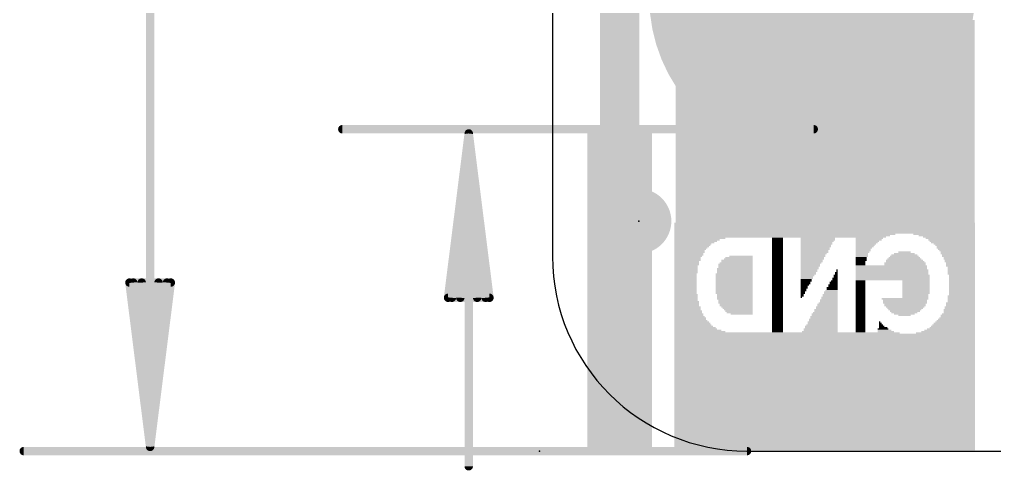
# Model space of a CAD drawing. Extents: x -8.4 to 59.4, y -0.3 to 49.3.
# Drawn here: x -8.02 to 7.02, y -0.3 to 6.66 of the extents above; entities that cross this region are included whole.
import ezdxf

# ---------------------------------------------------------------- set-up
doc = ezdxf.new("R2010")
doc.units = 0
for name, color, linetype in [('1', 12, 'CONTINUOUS'), ('16', 5, 'CONTINUOUS'), ('17', 110, 'CONTINUOUS'), ('20', 4, 'CONTINUOUS'), ('23', 40, 'CONTINUOUS'), ('47', 253, 'CONTINUOUS')]:
    doc.layers.add(name, color=color, linetype=linetype)

# ---------------------------------------------------------------- blocks, each defined once
blk = doc.blocks.new('PIE')
at = {"const_width": 0.5}
blk.add_lwpolyline([(0, -0.25, 1), (0, 0.25, 1), (0, -0.25)], format="xyb", dxfattribs=at)
blk = doc.blocks.new('RECT')
blk.add_solid([(-0.5, -0.5), (0.5, -0.5), (-0.5, 0.5), (0.5, 0.5)])
blk = doc.blocks.new('ROUNDP')
at = {"const_width": 0.5}
blk.add_lwpolyline([(0, -0.25, 1), (0, 0.25, 1), (0, -0.25)], format="xyb", dxfattribs=at)

msp = doc.modelspace()

# ---------------------------------------------------------------- linework, layer by layer
at = {"layer": '16', "const_width": 0.6096}
msp.add_lwpolyline([(1.235, 7.112), (1.235, 2.5)], dxfattribs=at)
at = {"layer": '16', "const_width": 0.3048}
msp.add_lwpolyline([(1.0826, 2.5, 1), (1.3874, 2.5)], format="xyb", dxfattribs=at)
at = {"layer": '20'}
for p, q in [((0.2, 39), (0.2, 3)), ((3.2, 0), (48.6, 0))]:
    msp.add_line(p, q, dxfattribs=at)
msp.add_arc((3.2, 3), 3, 180, 270, dxfattribs=at)
at = {"layer": '23'}
for p in [(1.533, 3.5475), (0, 0)]:
    msp.add_point(p, dxfattribs=at)
at = {"layer": '47', "const_width": 0.13}
for points in [[(-6.0071, 41.935), (-6.0071, 0.065)], [(4.2291, 4.9657), (-3.0422, 4.9657)], [(-1.0922, 4.9007), (-1.4114, 2.3657)], [(-1.0922, 4.9007), (-1.3522, 2.3657)], [(-1.0922, 4.9007), (-1.2222, 2.3657)], [(-1.0922, 4.9007), (-1.0922, -0.2343)], [(-0.773, 2.3657), (-1.0922, 4.9007)], [(-0.9622, 2.3657), (-1.0922, 4.9007)], [(-0.8322, 2.3657), (-1.0922, 4.9007)], [(-6.0071, 0.065), (-6.3263, 2.6)], [(-6.3263, 2.6), (-5.6879, 2.6)], [(-6.0071, 0.065), (-6.2671, 2.6)], [(-6.0071, 0.065), (-6.1371, 2.6)], [(-5.6879, 2.6), (-6.0071, 0.065)], [(-5.8771, 2.6), (-6.0071, 0.065)], [(-5.7471, 2.6), (-6.0071, 0.065)], [(-1.4114, 2.3657), (-0.773, 2.3657)], [(3.2, 0), (-7.9571, 0)]]:
    msp.add_lwpolyline(points, dxfattribs=at)
at = {"layer": '47', "const_width": 0.065}
for points in [[(-3.0422, 4.9982, 1), (-3.0422, 4.9332)], [(-1.0597, 4.9007, 1), (-1.1247, 4.9007)], [(-1.06, 4.9048, 1), (-1.1244, 4.8966)], [(-1.0597, 4.899, 1), (-1.1247, 4.9024)], [(-1.0597, 4.9024, 1), (-1.1247, 4.899)], [(-1.0599, 4.904, 1), (-1.1245, 4.8974)], [(-1.0599, 4.8974, 1), (-1.1245, 4.904)], [(-1.06, 4.8966, 1), (-1.1244, 4.9048)], [(4.2291, 4.9332, 1), (4.2291, 4.9982)], [(-6.2941, 2.6041, 1), (-6.3586, 2.5959)], [(-6.3263, 2.6325, 1), (-6.3263, 2.5675)], [(-6.2348, 2.6033, 1), (-6.2994, 2.5967)], [(-6.1046, 2.6017, 1), (-6.1696, 2.5983)], [(-5.8446, 2.5983, 1), (-5.9096, 2.6017)], [(-5.7148, 2.5967, 1), (-5.7794, 2.6033)], [(-5.6556, 2.5959, 1), (-5.7201, 2.6041)], [(-5.6879, 2.5675, 1), (-5.6879, 2.6325)], [(-1.4114, 2.3982, 1), (-1.4114, 2.3332)], [(-0.773, 2.3332, 1), (-0.773, 2.3982)], [(-1.4437, 2.3698, 1), (-1.3792, 2.3616)], [(-1.3845, 2.369, 1), (-1.3199, 2.3624)], [(-1.2547, 2.3674, 1), (-1.1897, 2.364)], [(-0.9947, 2.364, 1), (-0.9297, 2.3674)], [(-0.8645, 2.3624, 1), (-0.7999, 2.369)], [(-0.8052, 2.3616, 1), (-0.7407, 2.3698)], [(-7.9571, 0.0325, 1), (-7.9571, -0.0325)], [(-6.0393, 0.0691, 1), (-5.9749, 0.0609)], [(-6.0394, 0.0683, 1), (-5.9748, 0.0617)], [(-6.0396, 0.0633, 1), (-5.9746, 0.0667)], [(-6.0396, 0.0667, 1), (-5.9746, 0.0633)], [(-6.0396, 0.065, 1), (-5.9746, 0.065)], [(-6.0394, 0.0617, 1), (-5.9748, 0.0683)], [(-6.0393, 0.0609, 1), (-5.9749, 0.0691)], [(3.2, -0.0325, 1), (3.2, 0.0325)], [(-1.1247, -0.2343, 1), (-1.0597, -0.2343)]]:
    msp.add_lwpolyline(points, format="xyb", dxfattribs=at)

# ---------------------------------------------------------------- block references
at = {"layer": '1'}
msp.add_blockref('PIE', (1.533, 3.5475), dxfattribs=at)
at = {"layer": '16', "rotation": 180}
for p, xscale, yscale in [((4.405, 5.08), 4.61, 3.14), ((4.3985, 3.5137), 4.6355, 0.0213), ((4.3985, 3.4924), 4.6355, 0.0211), ((4.3985, 3.4714), 4.6355, 0.0211), ((4.3985, 3.4502), 4.6355, 0.0213), ((3.7114, 3.3019), 3.2614, 0.0211), ((4.3985, 3.4289), 4.6355, 0.0211), ((4.3985, 3.4079), 4.6355, 0.0211), ((4.3985, 3.3867), 4.6355, 0.0213), ((4.3985, 3.3654), 4.6355, 0.0211), ((3.7851, 3.3444), 3.4087, 0.0211), ((3.7432, 3.3232), 3.3249, 0.0213), ((6.24, 3.3444), 0.9525, 0.0211), ((6.2832, 3.3232), 0.8661, 0.0213), ((6.3149, 3.3019), 0.8026, 0.0211), ((2.4732, 3.2809), 0.7849, 0.0211), ((2.3665, 3.1962), 0.5715, 0.0213), ((2.3563, 3.1749), 0.5512, 0.0211), ((2.43, 3.2597), 0.6985, 0.0213), ((2.4097, 3.2384), 0.6579, 0.0211), ((2.3881, 3.2174), 0.6147, 0.0211), ((2.3462, 3.1539), 0.5309, 0.0211), ((3.6695, 3.2809), 0.1702, 0.0211), ((3.6695, 3.2597), 0.1702, 0.0213), ((3.6695, 3.2384), 0.1702, 0.0211), ((3.6695, 3.2174), 0.1702, 0.0211), ((3.6695, 3.1962), 0.1702, 0.0213), ((3.6695, 3.1749), 0.1702, 0.0211), ((3.6695, 3.1539), 0.1702, 0.0211), ((4.2829, 3.2384), 0.508, 0.0211), ((4.2613, 3.1749), 0.4648, 0.0211), ((4.2613, 3.1539), 0.4648, 0.0211), ((4.2931, 3.2809), 0.5283, 0.0211), ((4.2931, 3.2597), 0.5283, 0.0213), ((4.2728, 3.2174), 0.4877, 0.0211), ((4.2728, 3.1962), 0.4877, 0.0213), ((5.0868, 3.2809), 0.4242, 0.0211), ((5.0767, 3.2597), 0.4039, 0.0213), ((5.0449, 3.2174), 0.3404, 0.0211), ((5.0335, 3.1962), 0.3175, 0.0213), ((5.0233, 3.1749), 0.2972, 0.0211), ((5.0551, 3.2384), 0.3607, 0.0211), ((5.0132, 3.1539), 0.2769, 0.0211), ((6.3352, 3.2809), 0.762, 0.0211), ((6.3568, 3.2597), 0.7188, 0.0213), ((6.367, 3.2384), 0.6985, 0.0211), ((6.3784, 3.2174), 0.6756, 0.0211), ((6.3987, 3.1962), 0.635, 0.0213), ((6.4102, 3.1749), 0.6121, 0.0211), ((6.4203, 3.1539), 0.5918, 0.0211), ((2.3347, 3.1327), 0.508, 0.0213), ((2.3144, 3.0904), 0.4674, 0.0211), ((2.3144, 3.0692), 0.4674, 0.0213), ((2.2928, 3.0057), 0.4242, 0.0213), ((2.3246, 3.1114), 0.4877, 0.0211), ((2.303, 3.0479), 0.4445, 0.0211), ((2.303, 3.0269), 0.4445, 0.0211), ((3.1082, 3.0057), 0.3581, 0.0213), ((3.6695, 3.1327), 0.1702, 0.0213), ((3.6695, 3.1114), 0.1702, 0.0211), ((3.6695, 3.0904), 0.1702, 0.0211), ((3.6695, 3.0692), 0.1702, 0.0213), ((3.6695, 3.0479), 0.1702, 0.0211), ((3.6695, 3.0269), 0.1702, 0.0211), ((3.6695, 3.0057), 0.1702, 0.0213), ((4.241, 3.0904), 0.4242, 0.0211), ((4.241, 3.0692), 0.4242, 0.0213), ((4.2194, 3.0269), 0.381, 0.0211), ((4.2194, 3.0057), 0.381, 0.0213), ((4.2512, 3.1327), 0.4445, 0.0213), ((4.2512, 3.1114), 0.4445, 0.0211), ((4.2296, 3.0479), 0.4013, 0.0211), ((5.0017, 3.1327), 0.254, 0.0213), ((4.9916, 3.1114), 0.2337, 0.0211), ((4.9916, 3.0904), 0.2337, 0.0211), ((4.9814, 3.0692), 0.2134, 0.0213), ((4.97, 3.0479), 0.1905, 0.0211), ((4.97, 3.0269), 0.1905, 0.0211), ((4.97, 3.0057), 0.1905, 0.0213), ((5.6279, 3.0057), 0.4445, 0.0213), ((5.6266, 3.0269), 0.4013, 0.0211), ((5.6279, 3.0479), 0.3175, 0.0211), ((5.6279, 3.0692), 0.1905, 0.0213), ((6.4203, 3.1327), 0.5918, 0.0213), ((6.4305, 3.1114), 0.5715, 0.0211), ((6.4419, 3.0904), 0.5486, 0.0211), ((6.4521, 3.0692), 0.5283, 0.0213), ((6.4521, 3.0479), 0.5283, 0.0211), ((6.4622, 3.0269), 0.508, 0.0211), ((6.4622, 3.0057), 0.508, 0.0213), ((2.2712, 2.9209), 0.381, 0.0211), ((2.2712, 2.8999), 0.381, 0.0211), ((2.2712, 2.8787), 0.381, 0.0213), ((2.2827, 2.9844), 0.4039, 0.0211), ((2.2827, 2.9634), 0.4039, 0.0211), ((2.2827, 2.9422), 0.4039, 0.0213), ((2.2611, 2.8574), 0.3607, 0.0211), ((3.0231, 2.8787), 0.5283, 0.0213), ((3.0231, 2.8574), 0.5283, 0.0211), ((3.0332, 2.8999), 0.508, 0.0211), ((3.0447, 2.9422), 0.4851, 0.0213), ((3.0447, 2.9209), 0.4851, 0.0211), ((3.065, 2.9634), 0.4445, 0.0211), ((3.0764, 2.9844), 0.4216, 0.0211), ((3.6695, 2.9844), 0.1702, 0.0211), ((3.6695, 2.9634), 0.1702, 0.0211), ((3.6695, 2.9422), 0.1702, 0.0213), ((3.6695, 2.9209), 0.1702, 0.0211), ((3.6695, 2.8999), 0.1702, 0.0211), ((3.6695, 2.8787), 0.1702, 0.0213), ((3.6695, 2.8574), 0.1702, 0.0211), ((4.1978, 2.9422), 0.3378, 0.0213), ((4.1978, 2.9209), 0.3378, 0.0211), ((4.1775, 2.8787), 0.2972, 0.0213), ((4.1775, 2.8574), 0.2972, 0.0211), ((4.2093, 2.9844), 0.3607, 0.0211), ((4.2093, 2.9634), 0.3607, 0.0211), ((4.1877, 2.8999), 0.3175, 0.0211), ((4.9598, 2.9844), 0.1702, 0.0211), ((4.9598, 2.9634), 0.1702, 0.0211), ((4.9598, 2.9422), 0.1702, 0.0213), ((4.9497, 2.9209), 0.1499, 0.0211), ((4.9497, 2.8999), 0.1499, 0.0211), ((4.9497, 2.8787), 0.1499, 0.0213), ((5.4259, 2.8574), 1.1024, 0.0211), ((5.6367, 2.8999), 0.635, 0.0211), ((5.6367, 2.8787), 0.635, 0.0213), ((5.638, 2.9209), 0.5918, 0.0211), ((5.6279, 2.9422), 0.5715, 0.0213), ((5.6266, 2.9634), 0.5283, 0.0211), ((5.6266, 2.9844), 0.4877, 0.0211), ((6.4737, 2.9844), 0.4851, 0.0211), ((6.4737, 2.9634), 0.4851, 0.0211), ((6.4838, 2.9422), 0.4648, 0.0213), ((6.4838, 2.9209), 0.4648, 0.0211), ((6.494, 2.8999), 0.4445, 0.0211), ((6.494, 2.8787), 0.4445, 0.0213), ((6.494, 2.8574), 0.4445, 0.0211), ((2.2509, 2.7304), 0.3404, 0.0211), ((2.2509, 2.7094), 0.3404, 0.0211), ((2.2611, 2.8364), 0.3607, 0.0211), ((2.2611, 2.8152), 0.3607, 0.0213), ((2.2611, 2.7939), 0.3607, 0.0211), ((2.2611, 2.7729), 0.3607, 0.0211), ((2.2611, 2.7517), 0.3607, 0.0213), ((3.0015, 2.7304), 0.5715, 0.0211), ((3.0015, 2.7094), 0.5715, 0.0211), ((3.0129, 2.8152), 0.5486, 0.0213), ((3.0129, 2.7939), 0.5486, 0.0211), ((3.0129, 2.7729), 0.5486, 0.0211), ((3.0129, 2.7517), 0.5486, 0.0213), ((3.0231, 2.8364), 0.5283, 0.0211), ((3.6695, 2.8364), 0.1702, 0.0211), ((3.6695, 2.8152), 0.1702, 0.0213), ((3.6695, 2.7939), 0.1702, 0.0211), ((3.6695, 2.7729), 0.1702, 0.0211), ((3.6695, 2.7517), 0.1702, 0.0213), ((3.6695, 2.7304), 0.1702, 0.0211), ((3.6695, 2.7094), 0.1702, 0.0211), ((4.1559, 2.7939), 0.254, 0.0211), ((4.1559, 2.7729), 0.254, 0.0211), ((4.1343, 2.7094), 0.2108, 0.0211), ((4.1661, 2.8364), 0.2743, 0.0211), ((4.1661, 2.8152), 0.2743, 0.0213), ((4.1458, 2.7517), 0.2337, 0.0213), ((4.1458, 2.7304), 0.2337, 0.0211), ((4.5687, 2.7094), 0.0635, 0.0211), ((4.5788, 2.7517), 0.0432, 0.0213), ((4.5788, 2.7304), 0.0432, 0.0211), ((4.5903, 2.7939), 0.0203, 0.0211), ((4.5903, 2.7729), 0.0203, 0.0211), ((5.4259, 2.8364), 1.1024, 0.0211), ((5.4259, 2.8152), 1.1024, 0.0213), ((5.4361, 2.7939), 1.1227, 0.0211), ((5.4361, 2.7729), 1.1227, 0.0211), ((5.4361, 2.7517), 1.1227, 0.0213), ((5.4361, 2.7304), 1.1227, 0.0211), ((5.4462, 2.7094), 1.143, 0.0211), ((6.5054, 2.8364), 0.4216, 0.0211), ((6.5054, 2.8152), 0.4216, 0.0213), ((6.5054, 2.7939), 0.4216, 0.0211), ((6.5054, 2.7729), 0.4216, 0.0211), ((6.5054, 2.7517), 0.4216, 0.0213), ((6.5054, 2.7304), 0.4216, 0.0211), ((6.5156, 2.7094), 0.4013, 0.0211), ((2.2509, 2.6882), 0.3404, 0.0213), ((2.2509, 2.6669), 0.3404, 0.0211), ((2.2509, 2.6459), 0.3404, 0.0211), ((2.2509, 2.6247), 0.3404, 0.0213), ((2.2509, 2.6034), 0.3404, 0.0211), ((2.2509, 2.5824), 0.3404, 0.0211), ((2.2509, 2.5612), 0.3404, 0.0213), ((3.0015, 2.6882), 0.5715, 0.0213), ((3.0015, 2.6669), 0.5715, 0.0211), ((3.0015, 2.6459), 0.5715, 0.0211), ((3.0015, 2.6247), 0.5715, 0.0213), ((3.0015, 2.6034), 0.5715, 0.0211), ((3.0015, 2.5824), 0.5715, 0.0211), ((3.0015, 2.5612), 0.5715, 0.0213), ((3.6695, 2.6882), 0.1702, 0.0213), ((3.6695, 2.6669), 0.1702, 0.0211), ((3.6695, 2.6459), 0.1702, 0.0211), ((3.6695, 2.6247), 0.1702, 0.0213), ((3.6695, 2.6034), 0.1702, 0.0211), ((3.6695, 2.5824), 0.1702, 0.0211), ((3.6695, 2.5612), 0.1702, 0.0213), ((4.114, 2.6459), 0.1702, 0.0211), ((4.114, 2.6247), 0.1702, 0.0213), ((4.0924, 2.5612), 0.127, 0.0213), ((4.1242, 2.6882), 0.1905, 0.0213), ((4.1242, 2.6669), 0.1905, 0.0211), ((4.1026, 2.6034), 0.1473, 0.0211), ((4.1026, 2.5824), 0.1473, 0.0211), ((4.5268, 2.5612), 0.1473, 0.0213), ((4.5369, 2.6034), 0.127, 0.0211), ((4.5369, 2.5824), 0.127, 0.0211), ((4.5471, 2.6247), 0.1067, 0.0213), ((4.5585, 2.6669), 0.0838, 0.0211), ((4.5585, 2.6459), 0.0838, 0.0211), ((4.5687, 2.6882), 0.0635, 0.0213), ((5.4462, 2.6882), 1.143, 0.0213), ((5.4462, 2.6669), 1.143, 0.0211), ((5.4462, 2.6459), 1.143, 0.0211), ((4.9497, 2.6247), 0.1499, 0.0213), ((4.9497, 2.6034), 0.1499, 0.0211), ((4.9497, 2.5824), 0.1499, 0.0211), ((4.9497, 2.5612), 0.1499, 0.0213), ((5.8069, 2.6247), 0.4216, 0.0213), ((5.8069, 2.6034), 0.4216, 0.0211), ((5.8069, 2.5824), 0.4216, 0.0211), ((5.8069, 2.5612), 0.4216, 0.0213), ((6.5156, 2.6882), 0.4013, 0.0213), ((6.5156, 2.6669), 0.4013, 0.0211), ((6.5156, 2.6459), 0.4013, 0.0211), ((6.5156, 2.6247), 0.4013, 0.0213), ((6.5156, 2.6034), 0.4013, 0.0211), ((6.5156, 2.5824), 0.4013, 0.0211), ((6.5156, 2.5612), 0.4013, 0.0213), ((2.2509, 2.5399), 0.3404, 0.0211), ((2.2509, 2.5189), 0.3404, 0.0211), ((2.2509, 2.4977), 0.3404, 0.0213), ((2.2509, 2.4764), 0.3404, 0.0211), ((2.2509, 2.4554), 0.3404, 0.0211), ((2.2509, 2.4342), 0.3404, 0.0213), ((2.2611, 2.4129), 0.3607, 0.0211), ((3.0015, 2.5399), 0.5715, 0.0211), ((3.0015, 2.5189), 0.5715, 0.0211), ((3.0015, 2.4977), 0.5715, 0.0213), ((3.0015, 2.4764), 0.5715, 0.0211), ((3.0015, 2.4554), 0.5715, 0.0211), ((3.0015, 2.4342), 0.5715, 0.0213), ((3.0129, 2.4129), 0.5486, 0.0211), ((3.6695, 2.5399), 0.1702, 0.0211), ((3.6695, 2.5189), 0.1702, 0.0211), ((3.6695, 2.4977), 0.1702, 0.0213), ((3.6695, 2.4764), 0.1702, 0.0211), ((3.6695, 2.4554), 0.1702, 0.0211), ((3.6695, 2.4342), 0.1702, 0.0213), ((3.6695, 2.4129), 0.1702, 0.0211), ((4.0708, 2.4977), 0.0838, 0.0213), ((4.0708, 2.4764), 0.0838, 0.0211), ((4.0505, 2.4129), 0.0432, 0.0211), ((4.0823, 2.5399), 0.1067, 0.0211), ((4.0823, 2.5189), 0.1067, 0.0211), ((4.0607, 2.4554), 0.0635, 0.0211), ((4.0607, 2.4342), 0.0635, 0.0213), ((4.4836, 2.4129), 0.2337, 0.0211), ((4.495, 2.4554), 0.2108, 0.0211), ((4.495, 2.4342), 0.2108, 0.0213), ((4.5052, 2.4764), 0.1905, 0.0211), ((4.5153, 2.5189), 0.1702, 0.0211), ((4.5153, 2.4977), 0.1702, 0.0213), ((4.5268, 2.5399), 0.1473, 0.0211), ((4.9497, 2.5399), 0.1499, 0.0211), ((4.9497, 2.5189), 0.1499, 0.0211), ((4.9497, 2.4977), 0.1499, 0.0213), ((4.9497, 2.4764), 0.1499, 0.0211), ((4.9497, 2.4554), 0.1499, 0.0211), ((4.9497, 2.4342), 0.1499, 0.0213), ((4.9497, 2.4129), 0.1499, 0.0211), ((5.8069, 2.5399), 0.4216, 0.0211), ((5.8069, 2.5189), 0.4216, 0.0211), ((5.8069, 2.4977), 0.4216, 0.0213), ((5.8069, 2.4764), 0.4216, 0.0211), ((5.8069, 2.4554), 0.4216, 0.0211), ((5.8069, 2.4342), 0.4216, 0.0213), ((5.7968, 2.4129), 0.4013, 0.0211), ((6.5156, 2.5399), 0.4013, 0.0211), ((6.5156, 2.5189), 0.4013, 0.0211), ((6.5156, 2.4977), 0.4013, 0.0213), ((6.5156, 2.4764), 0.4013, 0.0211), ((6.5156, 2.4554), 0.4013, 0.0211), ((6.5156, 2.4342), 0.4013, 0.0213), ((6.5156, 2.4129), 0.4013, 0.0211), ((2.2712, 2.3072), 0.381, 0.0213), ((2.2712, 2.2859), 0.381, 0.0211), ((2.2712, 2.2649), 0.381, 0.0211), ((2.2611, 2.3919), 0.3607, 0.0211), ((2.2611, 2.3707), 0.3607, 0.0213), ((2.2611, 2.3494), 0.3607, 0.0211), ((2.2611, 2.3284), 0.3607, 0.0211), ((3.0129, 2.3919), 0.5486, 0.0211), ((3.0129, 2.3707), 0.5486, 0.0213), ((3.0129, 2.3494), 0.5486, 0.0211), ((3.0231, 2.3284), 0.5283, 0.0211), ((3.0231, 2.3072), 0.5283, 0.0213), ((3.0231, 2.2859), 0.5283, 0.0211), ((3.0332, 2.2649), 0.508, 0.0211), ((3.6695, 2.3919), 0.1702, 0.0211), ((3.6695, 2.3707), 0.1702, 0.0213), ((3.6695, 2.3494), 0.1702, 0.0211), ((3.6695, 2.3284), 0.1702, 0.0211), ((3.6695, 2.3072), 0.1702, 0.0213), ((3.6695, 2.2859), 0.1702, 0.0211), ((3.6695, 2.2649), 0.1702, 0.0211), ((4.0505, 2.3919), 0.0432, 0.0211), ((4.0391, 2.3707), 0.0203, 0.0213), ((4.4417, 2.2649), 0.3175, 0.0211), ((4.4518, 2.2859), 0.2972, 0.0211), ((4.4633, 2.3284), 0.2743, 0.0211), ((4.4633, 2.3072), 0.2743, 0.0213), ((4.4734, 2.3707), 0.254, 0.0213), ((4.4734, 2.3494), 0.254, 0.0211), ((4.4836, 2.3919), 0.2337, 0.0211), ((4.9497, 2.3919), 0.1499, 0.0211), ((4.9497, 2.3707), 0.1499, 0.0213), ((4.9497, 2.3494), 0.1499, 0.0211), ((4.9497, 2.3284), 0.1499, 0.0211), ((4.9497, 2.3072), 0.1499, 0.0213), ((4.9497, 2.2859), 0.1499, 0.0211), ((4.9497, 2.2649), 0.1499, 0.0211), ((5.638, 2.3494), 0.7188, 0.0211), ((5.638, 2.3284), 0.6782, 0.0211), ((5.638, 2.3072), 0.6782, 0.0213), ((5.638, 2.2859), 0.6782, 0.0211), ((5.6367, 2.2649), 0.635, 0.0211), ((5.7968, 2.3919), 0.4013, 0.0211), ((5.7968, 2.3707), 0.4013, 0.0213), ((6.494, 2.2859), 0.4445, 0.0211), ((6.494, 2.2649), 0.4445, 0.0211), ((6.5054, 2.3919), 0.4216, 0.0211), ((6.5054, 2.3707), 0.4216, 0.0213), ((6.5054, 2.3494), 0.4216, 0.0211), ((6.5054, 2.3284), 0.4216, 0.0211), ((6.5054, 2.3072), 0.4216, 0.0213), ((2.2712, 2.2437), 0.381, 0.0213), ((2.2928, 2.1589), 0.4242, 0.0211), ((2.2928, 2.1379), 0.4242, 0.0211), ((2.2827, 2.2224), 0.4039, 0.0211), ((2.2827, 2.2014), 0.4039, 0.0211), ((2.2827, 2.1802), 0.4039, 0.0213), ((2.303, 2.1167), 0.4445, 0.0213), ((2.303, 2.0954), 0.4445, 0.0211), ((3.0332, 2.2437), 0.508, 0.0213), ((3.0447, 2.2224), 0.4851, 0.0211), ((3.0548, 2.2014), 0.4648, 0.0211), ((3.065, 2.1802), 0.4445, 0.0213), ((3.0764, 2.1589), 0.4216, 0.0211), ((3.0866, 2.1379), 0.4013, 0.0211), ((3.1183, 2.1167), 0.3378, 0.0213), ((3.6695, 2.2437), 0.1702, 0.0213), ((3.6695, 2.2224), 0.1702, 0.0211), ((3.6695, 2.2014), 0.1702, 0.0211), ((3.6695, 2.1802), 0.1702, 0.0213), ((3.6695, 2.1589), 0.1702, 0.0211), ((3.6695, 2.1379), 0.1702, 0.0211), ((3.6695, 2.1167), 0.1702, 0.0213), ((3.6695, 2.0954), 0.1702, 0.0211), ((4.3998, 2.1167), 0.4013, 0.0213), ((4.3998, 2.0954), 0.4013, 0.0211), ((4.4099, 2.1379), 0.381, 0.0211), ((4.4201, 2.1802), 0.3607, 0.0213), ((4.4201, 2.1589), 0.3607, 0.0211), ((4.4315, 2.2224), 0.3378, 0.0211), ((4.4315, 2.2014), 0.3378, 0.0211), ((4.4417, 2.2437), 0.3175, 0.0213), ((4.9497, 2.2437), 0.1499, 0.0213), ((4.9497, 2.2224), 0.1499, 0.0211), ((4.9497, 2.2014), 0.1499, 0.0211), ((4.9497, 2.1802), 0.1499, 0.0213), ((4.9497, 2.1589), 0.1499, 0.0211), ((4.9497, 2.1379), 0.1499, 0.0211), ((4.9497, 2.1167), 0.1499, 0.0213), ((4.9497, 2.0954), 0.1499, 0.0211), ((5.6367, 2.2437), 0.635, 0.0213), ((5.638, 2.2224), 0.5918, 0.0211), ((5.638, 2.2014), 0.5512, 0.0211), ((5.6367, 2.1802), 0.508, 0.0213), ((5.638, 2.1589), 0.4648, 0.0211), ((5.6266, 2.1379), 0.4013, 0.0211), ((5.6279, 2.1167), 0.3175, 0.0213), ((5.6279, 2.0954), 0.1905, 0.0211), ((6.4521, 2.0954), 0.5283, 0.0211), ((6.4622, 2.1167), 0.508, 0.0213), ((6.4737, 2.1802), 0.4851, 0.0213), ((6.4737, 2.1589), 0.4851, 0.0211), ((6.4737, 2.1379), 0.4851, 0.0211), ((6.4838, 2.2224), 0.4648, 0.0211), ((6.4838, 2.2014), 0.4648, 0.0211), ((6.494, 2.2437), 0.4445, 0.0213), ((2.3144, 2.0744), 0.4674, 0.0211), ((2.3347, 2.0109), 0.508, 0.0211), ((2.3563, 1.9684), 0.5512, 0.0211), ((2.3665, 1.9474), 0.5715, 0.0211), ((2.3246, 2.0532), 0.4877, 0.0213), ((2.3246, 2.0319), 0.4877, 0.0211), ((2.3462, 1.9897), 0.5309, 0.0213), ((3.6695, 2.0744), 0.1702, 0.0211), ((3.6695, 2.0532), 0.1702, 0.0213), ((3.6695, 2.0319), 0.1702, 0.0211), ((3.6695, 2.0109), 0.1702, 0.0211), ((3.6695, 1.9897), 0.1702, 0.0213), ((3.6695, 1.9684), 0.1702, 0.0211), ((3.6695, 1.9474), 0.1702, 0.0211), ((4.3566, 1.9474), 0.4877, 0.0211), ((4.368, 1.9897), 0.4648, 0.0213), ((4.368, 1.9684), 0.4648, 0.0211), ((4.3782, 2.0319), 0.4445, 0.0211), ((4.3782, 2.0109), 0.4445, 0.0211), ((4.3883, 2.0744), 0.4242, 0.0211), ((4.3883, 2.0532), 0.4242, 0.0213), ((4.9497, 2.0744), 0.1499, 0.0211), ((4.9497, 2.0532), 0.1499, 0.0213), ((4.9497, 2.0319), 0.1499, 0.0211), ((4.9497, 2.0109), 0.1499, 0.0211), ((4.9497, 1.9897), 0.1499, 0.0213), ((4.9497, 1.9684), 0.1499, 0.0211), ((4.9497, 1.9474), 0.1499, 0.0211), ((5.2456, 1.9897), 0.0203, 0.0213), ((5.257, 1.9684), 0.0432, 0.0211), ((5.2672, 1.9474), 0.0635, 0.0211), ((6.3886, 1.9474), 0.6553, 0.0211), ((6.3987, 1.9684), 0.635, 0.0211), ((6.4102, 1.9897), 0.6121, 0.0213), ((6.4203, 2.0109), 0.5918, 0.0211), ((6.4305, 2.0319), 0.5715, 0.0211), ((6.4419, 2.0532), 0.5486, 0.0213), ((6.4521, 2.0744), 0.5283, 0.0211), ((2.3779, 1.9262), 0.5944, 0.0213), ((2.3982, 1.9049), 0.635, 0.0211), ((2.4414, 1.8627), 0.7214, 0.0213), ((2.4732, 1.8414), 0.7849, 0.0211), ((3.8168, 1.8204), 3.4722, 0.0211), ((2.4097, 1.8839), 0.6579, 0.0211), ((4.3985, 1.7992), 4.6355, 0.0213), ((3.6695, 1.9262), 0.1702, 0.0213), ((3.6695, 1.9049), 0.1702, 0.0211), ((3.6695, 1.8839), 0.1702, 0.0211), ((3.6695, 1.8627), 0.1702, 0.0213), ((3.6695, 1.8414), 0.1702, 0.0211), ((4.3248, 1.8414), 0.5512, 0.0211), ((4.3363, 1.8839), 0.5283, 0.0211), ((4.3363, 1.8627), 0.5283, 0.0213), ((4.3464, 1.9262), 0.508, 0.0213), ((4.3464, 1.9049), 0.508, 0.0211), ((4.9497, 1.9262), 0.1499, 0.0213), ((4.9497, 1.9049), 0.1499, 0.0211), ((4.9497, 1.8839), 0.1499, 0.0211), ((4.9497, 1.8627), 0.1499, 0.0213), ((4.9497, 1.8414), 0.1499, 0.0211), ((5.2989, 1.8839), 0.1676, 0.0211), ((5.3205, 1.8627), 0.2108, 0.0213), ((5.3421, 1.8414), 0.254, 0.0211), ((5.2773, 1.9262), 0.0838, 0.0213), ((5.2989, 1.9049), 0.127, 0.0211), ((6.2616, 1.8204), 0.9093, 0.0211), ((6.3035, 1.8414), 0.8255, 0.0211), ((6.3251, 1.8627), 0.7823, 0.0213), ((6.3467, 1.8839), 0.7391, 0.0211), ((6.367, 1.9049), 0.6985, 0.0211), ((6.3784, 1.9262), 0.6756, 0.0213), ((4.3985, 1.7779), 4.6355, 0.0211), ((4.3985, 1.7569), 4.6355, 0.0211), ((4.3985, 1.7357), 4.6355, 0.0213), ((4.3985, 1.7144), 4.6355, 0.0211), ((4.3985, 1.6934), 4.6355, 0.0211), ((4.3985, 1.6722), 4.6355, 0.0213), ((4.3985, 1.6509), 4.6355, 0.0211), ((4.3985, 1.6299), 4.6355, 0.0211), ((4.3985, 1.6087), 4.6355, 0.0213), ((4.3985, 1.5874), 4.6355, 0.0211), ((4.3985, 1.5664), 4.6355, 0.0211), ((4.3985, 1.5452), 4.6355, 0.0213), ((4.3985, 1.5239), 4.6355, 0.0211), ((4.3985, 1.5029), 4.6355, 0.0211), ((4.3985, 1.4817), 4.6355, 0.0213), ((4.3985, 1.4604), 4.6355, 0.0211), ((4.3985, 1.4394), 4.6355, 0.0211), ((4.3985, 1.4182), 4.6355, 0.0213), ((4.3985, 1.3969), 4.6355, 0.0211), ((4.3985, 1.3759), 4.6355, 0.0211), ((4.3985, 1.3547), 4.6355, 0.0213), ((4.3985, 1.3334), 4.6355, 0.0211), ((4.3985, 1.3124), 4.6355, 0.0211), ((4.3985, 1.2912), 4.6355, 0.0213), ((4.3985, 1.2699), 4.6355, 0.0211), ((4.3985, 1.2489), 4.6355, 0.0211), ((4.3985, 1.2277), 4.6355, 0.0213), ((4.3985, 1.2064), 4.6355, 0.0211), ((4.3985, 1.1854), 4.6355, 0.0211), ((4.3985, 1.1642), 4.6355, 0.0213), ((4.3985, 1.1429), 4.6355, 0.0211), ((4.3985, 1.1219), 4.6355, 0.0211), ((4.3985, 1.1007), 4.6355, 0.0213), ((4.3985, 1.0794), 4.6355, 0.0211), ((4.3985, 1.0584), 4.6355, 0.0211), ((4.3985, 1.0372), 4.6355, 0.0213), ((4.3985, 1.0159), 4.6355, 0.0211), ((4.3985, 0.9949), 4.6355, 0.0211), ((4.3985, 0.9737), 4.6355, 0.0213), ((4.3985, 0.9524), 4.6355, 0.0211), ((4.3985, 0.9314), 4.6355, 0.0211), ((4.3985, 0.9102), 4.6355, 0.0213), ((4.3985, 0.8889), 4.6355, 0.0211), ((4.3985, 0.8679), 4.6355, 0.0211), ((4.3985, 0.8467), 4.6355, 0.0213), ((4.3985, 0.8254), 4.6355, 0.0211), ((4.3985, 0.8044), 4.6355, 0.0211), ((4.3985, 0.7832), 4.6355, 0.0213), ((4.3985, 0.7619), 4.6355, 0.0211), ((4.3985, 0.7409), 4.6355, 0.0211), ((4.3985, 0.7197), 4.6355, 0.0213), ((4.3985, 0.6984), 4.6355, 0.0211), ((4.3985, 0.6774), 4.6355, 0.0211), ((4.3985, 0.6562), 4.6355, 0.0213), ((4.3985, 0.6349), 4.6355, 0.0211), ((4.3985, 0.6139), 4.6355, 0.0211), ((4.3985, 0.5927), 4.6355, 0.0213), ((4.3985, 0.5714), 4.6355, 0.0211), ((4.3985, 0.5504), 4.6355, 0.0211), ((4.3985, 0.5292), 4.6355, 0.0213), ((4.3985, 0.5079), 4.6355, 0.0211), ((4.3985, 0.4869), 4.6355, 0.0211), ((4.3985, 0.4657), 4.6355, 0.0213), ((4.3985, 0.4444), 4.6355, 0.0211), ((4.3985, 0.4234), 4.6355, 0.0211), ((4.3985, 0.4022), 4.6355, 0.0213), ((4.3985, 0.3809), 4.6355, 0.0211), ((4.3985, 0.3599), 4.6355, 0.0211), ((4.3985, 0.3387), 4.6355, 0.0213), ((4.3985, 0.3174), 4.6355, 0.0211), ((4.3985, 0.2964), 4.6355, 0.0211), ((4.3985, 0.2752), 4.6355, 0.0213), ((4.3985, 0.2539), 4.6355, 0.0211), ((4.3985, 0.2329), 4.6355, 0.0211), ((4.3985, 0.2117), 4.6355, 0.0213), ((4.3985, 0.1904), 4.6355, 0.0211), ((4.3985, 0.1694), 4.6355, 0.0211), ((4.3985, 0.1482), 4.6355, 0.0213), ((4.3985, 0.1269), 4.6355, 0.0211), ((4.3985, 0.1059), 4.6355, 0.0211), ((4.3985, 0.0847), 4.6355, 0.0213), ((4.3985, 0.0634), 4.6355, 0.0211), ((4.3985, 0.0424), 4.6355, 0.0211), ((4.3985, 0.0212), 4.6355, 0.0213)]:
    msp.add_blockref('RECT', p, dxfattribs=dict(at, xscale=xscale, yscale=yscale))
at = {"layer": '16', "yscale": 5, "rotation": 180}
msp.add_blockref('RECT', (1.235, 2.5), dxfattribs=at)
at = {"layer": '17', "xscale": 5.016, "yscale": 5.016, "rotation": 180}
msp.add_blockref('ROUNDP', (4.2, 7), dxfattribs=at)
msp.add_blockref('ROUNDP', (4.2, 7), dxfattribs=at)

doc.saveas('drawing.dxf')
